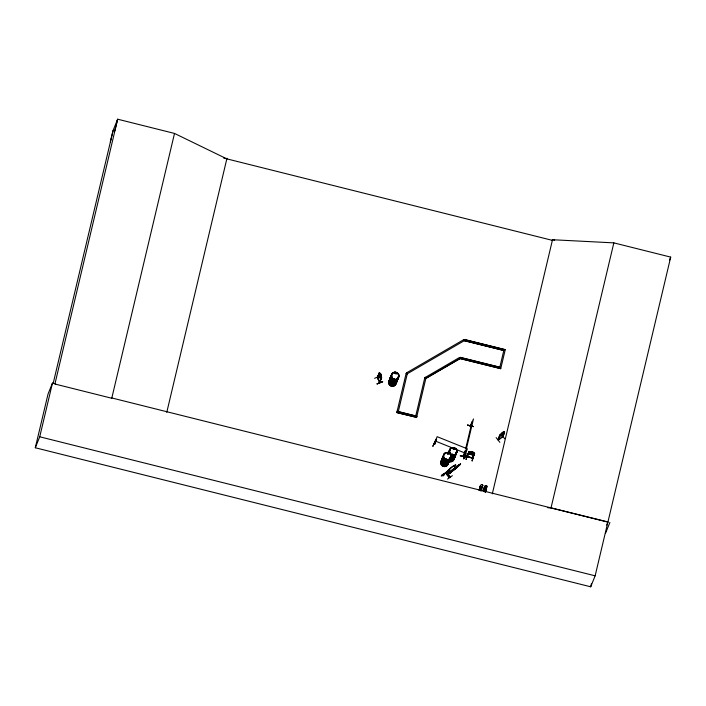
<?xml version="1.0" encoding="UTF-8"?>
<svg xmlns="http://www.w3.org/2000/svg" width="706" height="706" viewBox="0 0 706 706"><rect width="100%" height="100%" fill="white"/><g stroke="black" fill="none" stroke-linecap="round" stroke-linejoin="round"><path stroke-width="1.06" d="M463.26 456.085L465.316 451.461L464.989 451.919M470.337 426.371L473.461 418.949L466.269 449.307L463.277 456.155M498.621 439.538C497.606 441.391 498.471 435.178 501.489 433.819M502.725 436.255L502.381 436.776M502.857 436.449L502.345 436.952L504.455 431.728M449.687 472.146L457.329 466.181M449.643 473.364C450.728 469.746 448.954 475.376 449.634 473.117M379.413 382.317C381.346 383.349 377.454 378.522 377.339 377.498M394.125 378.795L394.636 379.078M394.654 379.113L394.08 378.804M395.51 373.474L396.154 373.112M396.092 373.368L395.739 372.821M396.172 373.218L395.757 373.845L395.201 373.262M446.66 458.865L446.174 459.138L446.677 459.156M448.407 453.667L447.816 452.952L447.277 453.676M452.149 454.249L452.661 454.523M452.105 454.258L452.661 454.108L452.528 454.602M453.42 448.478L453.905 449.051L453.949 448.363M454.196 448.672L453.932 449.272L453.252 448.848M484.722 486.363L484.581 488.04L485.904 488.358L486.999 486.911M467.575 425.136L473.523 426.556M479.127 490.423L480.009 486.284L480.671 486.452M479.339 490.476L480.257 486.09L479.471 490.502L480.707 486.452L479.762 490.573M481.933 484.475L480.504 485.393M480.724 490.794L481.607 486.655M480.857 490.802L481.774 486.655M482.083 486.522L481.36 490.952L481.986 486.752M482.939 485.569L482.419 484.607M482.675 484.925L482.507 485.322M480.521 485.313L480.389 486.99L481.713 487.308L482.569 485.887L481.73 487.228L480.407 486.911M483.319 491.473C482.392 485.066 489.073 486.681 485.552 492.003M483.46 491.482L484.607 487.175L483.575 491.535M483.707 491.561L484.748 487.44M484.898 486.487L485.684 485.507M485.79 487.369L485.075 487.458M484.678 486.134L485.401 485.975M485.384 486.055L485.56 485.578M485.322 487.572L485.357 487.272M484.916 491.844L486.072 487.784M485.048 491.853L486.205 487.811M485.163 491.905L486.107 487.784M485.296 491.941L486.275 487.572L485.437 491.941M486.955 486.496L487.149 486.928M486.743 485.719L486.708 486.372M460.338 455.688L466.304 457.038L460.277 455.952M467.557 425.197L473.488 426.645L467.601 425.074M463.348 455.626L463.215 456.314L463.621 455.626M463.445 456.35L463.542 455.847M470.293 426.477L470.399 425.842M463.498 456.314L465.104 451.408M470.549 426.539L470.69 425.789M472.182 421.57L470.328 426M465.925 459.403L467.557 453.693L466.225 459.491M472.72 457.894L466.966 456.385M468.687 452.37L469.269 452.299L468.687 452.37L466.966 456.826L472.72 458.168L474.538 453.579L474.008 453.455L472.137 458.062L472.896 457.823M473.532 455.158L472.146 460.939L473.788 455.308M473.549 455.246L472.199 460.85M474.008 453.455L474.494 453.781M111.777 397.946L607.866 522.131L595.14 575.822L590.71 586.801L35.3 447.763L48.026 394.072L52.456 383.102L55.633 383.896M35.3 447.763L39.73 436.793L52.456 383.102M53.171 383.429L113.128 130.407L117.655 119.199L174.506 133.434L111.76 398.246L54.909 384.02L117.655 119.199M166.766 412.366L226.979 158.241M396.834 412.569L416.619 417.37L396.834 412.569L406.144 373.386L407.3 373.677L398.308 411.616M424.73 378.037L425.824 378.46L460.083 358.613L459.509 357.492L460.083 358.613L500.748 368.647L460.135 358.48L425.877 378.328L424.73 378.037L415.737 415.975M416.566 417.511L425.877 378.328L425.25 377.339L425.877 378.328M460.083 358.613L460.4 357.368L499.857 367.252L460.347 357.51M464.636 339.507L464.319 340.751L503.828 350.494L464.372 340.619L463.745 339.63L406.612 372.821L407.238 373.809L464.372 340.619L464.636 339.507L505.249 349.673L500.695 368.779M460.135 358.48L460.4 357.368M464.495 453.693L465.245 450.552M465.739 448.46L471.687 423.344M468.219 453.252L468.722 453.949L473.232 455.105L474.061 454.655L473.188 455.07L468.687 453.896M474.07 452.864L474.635 453.27L468.819 451.743M470.831 452.105L471.061 451.496L473.002 451.981L472.782 452.528M223.643 158.065L552.366 240.358L552.436 239.713L554.642 240.269M492.303 493.856L552.516 239.731L613.849 242.873L670.7 257.108L607.945 521.928L606.666 525.096M547.732 507.72L551.015 507.896L613.849 242.873M590.71 586.801L591.46 583.641M110.321 141.897L113.128 130.407M114.716 131.016L117.531 119.517M552.366 240.358L552.516 239.731M395.166 373.13L396.137 372.874M447.463 453.579L448.266 453.57M453.19 448.584L454.161 448.319M453.411 448.637L453.976 448.328M435.293 441.003L432.813 446.404L435.196 441.056M434.931 443.809L434.164 443.906L434.834 443.703M436.582 439.556L436.07 439.353L436.582 439.556L434.728 444.136L434.296 443.562M465.775 451.302L466.216 451.69L465.775 451.302L463.868 455.855L464.53 455.847M455.52 449.175L465.925 453.42L463.78 458.856L465.695 453.314M463.551 458.75L465.66 453.208M174.506 133.434L226.838 158.868M374.595 378.319L380.093 375.971M377.516 377.295L377.586 377.975L379.316 372.962L377.383 377.207M377.542 377.357L379.501 372.503L381.717 377.922M379.122 373.042L377.507 377.939L377.357 377.286L379.678 382.793L381.434 377.834L381.452 378.398M380.305 374.259L380.56 373.615L381.337 375.415L380.207 378.072M379.493 376.36L380.578 373.695M380.516 373.712L381.24 375.398L380.984 378.001L379.713 375.857L379.907 373.509L380.349 374.118M379.422 382.264L381.24 377.904M381.434 377.834L379.466 382.299M406.144 373.386L407.238 373.809L406.612 372.821M463.745 339.63L464.372 340.619M443.624 474.644L448.028 470.567M443.747 474.714L443.147 474.026L443.553 474.803M446.183 472.438L450.154 476.991M448.575 470.558L446.695 472.032M448.231 470.77C428.365 485.604 458.106 463.665 447.525 471.643M449.104 471.846L447.533 474.953L449.21 471.899M448.795 472.429C450.852 469.737 446.439 477.088 448.266 474.909M447.931 475.332L449.343 472.252M447.798 475.279L449.36 472.34M448.257 475.085L449.316 472.023M449.722 472.34L449.457 472.905L455.82 467.557L454.708 468.246M447.507 479.083L452.37 475.676M451.355 470.717L450.843 472.058L451.302 471.829M451.752 470.752C449.934 473.135 458.017 466.163 453.667 469.305C459.597 464.31 448.098 473.135 452.987 469.834L451.496 471.202L454.602 468.519M453.102 469.516L452.581 470.778L454.638 468.104L453.146 469.49M470.478 426.583L472.27 422.135M455.644 467.699L455.441 468.202L458.626 465.333L457.056 466.878C461.998 463.463 450.446 472.464 456.367 467.416L455.017 468.281L458.468 465.466L449.678 472.367M504.04 349.523L499.539 368.497M456.941 467.266L457.462 465.925L455.396 468.616M456.932 467.654L449.113 473.638L458.697 465.898L449.122 473.62L449.731 471.97M505.249 349.673L464.574 339.648M458.688 465.986L459.244 464.689L458.697 464.927M434.825 444.021L434.225 443.959L437.146 436.687L467.363 448.839L464.424 456.129L464.151 455.494M468.881 451.769L466.931 456.782M467.443 456.941L469.269 452.299M471.114 451.531L470.417 453.261L472.235 453.711L472.932 451.99M472.782 458.185L474.644 453.208M498.551 439.785L500.201 435.143L498.127 440.014L502.848 436.582L504.437 432.028L502.328 436.511M500.898 434.102L504.728 438.761M502.999 432.743L503.237 432.09L501.666 433.228L501.013 434.94L502.893 432.866M480.115 487.325L481.783 487.722M503.175 432.143L502.963 432.69L503.669 432.293L503.263 433.307L500.227 435.505L501.498 433.749M499.874 442.327L496.133 437.605M504.102 431.94C506.546 433.396 497.633 441.709 498.462 439.326M551.015 507.896L607.945 521.928M669.482 260.135L670.7 257.108M605.519 533.295L609.922 522.414M448.213 475.032L448.001 474.591M447.56 453.19L447.692 453.773M447.948 453.861L448.213 453.27M445.627 472.861L449.545 477.468L445.601 472.888M380.269 374.401L381.011 376.095M451.249 471.149L451.866 470.478M458.829 465.625L460.4 464.407L454.214 469.163L455.749 467.434M445.415 473.038L449.343 477.635M448.133 470.946L448.028 471.043A4.28 0.6 -40.3 0 1 451.655 467.363A4.28 0.6 -40.3 0 1 454.443 465.96L453.799 466.463L455.794 464.892L455.149 465.404A5.127 0.715 -40.3 0 0 451.805 467.081A5.127 0.715 -40.3 0 0 447.348 471.529M447.41 471.626L448.769 470.602M449.042 471.705L448.592 472.252L449.387 471.837M449.281 471.714L448.637 472.208M450.172 471.626L449.934 472.182M449.475 472.217L448.945 472.667C448.557 470.399 446.492 476.268 447.904 474.6M449.713 472.155L458.768 464.945L451.31 470.752M458.997 465.069L460.621 463.868L458.591 465.201M444.833 462.757L445.345 462.774M500.201 435.143L499.777 435.461L500.333 435.302M504.569 432.187L504.005 432.346M503.281 432.143L501.666 433.228M503.06 432.681L504.128 431.904L499.804 435.099M499.583 435.602L504.305 432.196M466.993 456.623L472.773 458.062M456.05 466.993L457.506 465.969M452.546 470.734L454.046 469.755M425.197 377.472L459.509 357.492M434.234 443.721L434.755 443.897M447.383 453.773L448.133 453.967M504.058 431.887L504.516 431.684M379.943 382.555L377.542 377.728M377.048 383.949L382.59 381.734M379.44 372.565L379.846 373.033M378.848 374.021L381.161 379.422M482.789 485.94L482.525 485.243M468.81 451.805L469.605 451.752M481.598 484.528L482.401 484.687M485.79 485.578L486.725 485.799M381.24 379.396L380.693 379.343L378.963 375.115M466.948 456.508L467.451 456.738M470.902 452.069L469.852 452.008L469.446 453.014L470.249 453.693L473.205 453.958L473.611 452.952L472.711 452.528M480.698 486.452L480.018 486.293M484.89 487.502L484.21 487.343M463.974 455.935L464.469 455.838M484.598 487.961L485.922 488.278M470.823 452.255L472.641 452.705M468.616 452.237L474.441 453.711M39.73 436.793L595.14 575.822M464.424 455.952L464.027 455.802M435.373 441.073L452.493 447.957M499.274 436.511L503.925 433.131L503.228 434.022M443.553 474.458L444.127 475.173L443.686 474.944M449.025 471.749L449.457 472.261M446.421 472.243L450.349 476.85M379.651 382.784L381.619 377.172M379.881 375.424L380.605 377.101M397.778 377.286A3.804 3.636 22 0 1 393.33 381.805A3.804 3.636 22 0 1 391.398 375.689M397.531 379.254A3.804 3.636 22 0 1 391.989 382.458A3.804 3.636 22 0 1 391.742 376.121M391.777 376.051A3.804 3.636 22 0 0 392.024 382.387A3.804 3.636 22 0 0 397.557 379.184A3.786 3.618 22 0 1 392.024 382.378A3.786 3.618 22 0 1 391.786 376.06M398.44 377.022A3.812 3.645 22 0 1 393.339 380.446A3.812 3.645 22 0 1 391.883 374.471M394.513 373.386A3.812 3.645 22 0 1 396.428 373.862M397.866 377.083A3.812 3.645 22 0 1 395.678 381.496A3.812 3.645 22 0 1 390.877 379.634A3.812 3.645 22 0 1 392.236 374.895M398.422 377.772A3.804 3.636 22 0 1 392.977 380.031A3.804 3.636 22 0 1 391.971 374.277M394.592 373.183A3.804 3.636 22 0 1 396.507 373.668M397.478 379.36A3.795 3.627 22 0 1 391.954 382.564A3.804 3.636 22 0 1 391.698 376.227A3.786 3.618 22 0 0 391.954 382.555A3.804 3.636 22 0 0 397.487 379.36A3.786 3.618 22 0 1 391.954 382.555A3.795 3.627 22 0 1 391.706 376.236M396.384 380.737A3.804 3.636 22 0 1 391.936 385.255A3.804 3.636 22 0 1 390.003 379.14M396.472 380.534A3.812 3.645 22 0 1 394.283 384.946A3.812 3.645 22 0 1 389.483 383.084A3.812 3.645 22 0 1 390.842 378.345M390.347 379.572A3.804 3.636 22 0 0 390.594 385.917A3.804 3.636 22 0 0 396.137 382.705A3.786 3.618 22 0 1 390.63 385.829A3.786 3.618 22 0 1 390.383 379.519M397.151 380.34A3.865 3.698 22 0 1 391.98 383.817A3.865 3.698 22 0 1 390.497 377.763M397.046 380.481A3.812 3.645 22 0 1 391.945 383.905A3.812 3.645 22 0 1 390.489 377.931M397.028 381.222A3.804 3.636 22 0 1 391.583 383.482A3.804 3.636 22 0 1 390.577 377.728M449.951 459.43A3.804 3.636 22 0 1 444.506 461.698A3.804 3.636 22 0 1 443.5 455.944M450.137 458.415A3.865 3.698 22 0 1 444.965 461.883A3.865 3.698 22 0 1 443.483 455.829M449.634 459.544A3.812 3.654 22 0 1 444.524 462.977A3.786 3.618 22 0 1 443.05 457.073A3.812 3.654 22 0 0 444.524 462.977A3.786 3.618 22 0 0 449.572 459.615M450.622 457.206A3.865 3.698 22 0 1 444.992 460.462A3.865 3.698 22 0 1 444.745 454.02M450.649 457.144A3.865 3.698 22 0 1 445.018 460.4A3.865 3.698 22 0 1 444.771 453.958M447.666 453.57A3.865 3.698 22 0 1 448.601 453.932M448.566 460.903A3.865 3.698 22 0 1 444.048 465.492A3.865 3.698 22 0 1 442.088 459.279A3.812 3.645 22 0 0 443.642 465.157A3.812 3.645 22 0 0 448.742 461.733M448.275 462.915A3.812 3.654 22 0 1 443.165 466.339A3.812 3.654 22 0 1 441.7 460.356A3.786 3.618 22 0 0 443.183 466.287A3.786 3.618 22 0 0 448.248 462.88M449.228 460.656A3.865 3.698 22 0 1 443.597 463.913A3.865 3.698 22 0 1 443.35 457.47A3.865 3.698 22 0 0 443.624 463.851A3.865 3.698 22 0 0 449.254 460.594M449.219 460.524A3.804 3.636 22 0 1 444.136 463.939A3.804 3.636 22 0 1 442.671 457.982M455.811 452.74A3.812 3.645 22 0 1 451.355 457.259M448.839 451.902A3.812 3.645 22 0 1 449.413 451.134M455.917 452.59A3.865 3.698 22 0 1 450.454 456.817M450.199 450.375A3.865 3.698 22 0 0 448.504 452.643A3.812 3.645 22 0 1 450.26 450.349M450.013 457.92A3.812 3.654 22 0 0 455.573 454.699A3.812 3.654 22 0 1 449.987 457.973A3.804 3.636 22 0 0 455.511 454.814A3.786 3.618 22 0 1 449.978 458.009M456.376 451.443A3.865 3.698 22 0 1 450.913 455.661A3.812 3.645 22 0 0 456.464 452.475M449.042 453.42A3.865 3.698 22 0 1 449.899 449.819M452.564 448.707A3.865 3.698 22 0 1 454.505 449.192M455.891 452.537A3.812 3.645 22 0 1 450.507 456.703M448.901 452.528A3.812 3.645 22 0 1 449.907 449.925M455.573 454.629A3.786 3.618 22 0 1 450.049 457.832M454.496 456.102A3.865 3.698 22 0 1 449.034 460.33M454.982 454.893A3.865 3.698 22 0 1 449.519 459.121M449.113 460.153A3.812 3.645 22 0 0 454.496 455.988A3.865 3.698 22 0 1 449.06 460.268M454.982 454.779A3.804 3.636 22 0 1 450.525 459.288M448.981 452.193A3.812 3.654 22 0 1 449.74 451.611M442.115 474.829L443.059 476.02L442.159 474.803M382.634 381.646L377.013 383.879L382.643 381.681M397.151 411.324L416.884 416.266L397.151 411.324M460.515 463.868L460.312 464.38L460.577 463.816M471.405 451.708L472.57 451.999L471.405 451.708M484.219 488.181L486.196 488.658L484.219 488.181M398.007 377.383L398.184 377.913L398.007 377.383M391.954 377.684A3.804 3.636 22 0 0 398.493 377.639A3.804 3.636 22 0 0 395.007 372.168A3.804 3.636 22 0 0 391.954 377.684A3.795 3.627 22 0 0 398.484 377.639A3.795 3.627 22 0 0 395.007 372.177A3.795 3.627 22 0 0 391.954 377.684M391.909 377.789A3.804 3.636 22 0 0 398.449 377.745A3.804 3.636 22 0 0 394.963 372.274A3.804 3.636 22 0 0 391.909 377.789A3.786 3.618 22 0 0 398.431 377.736A3.786 3.618 22 0 0 394.963 372.291A3.786 3.618 22 0 0 391.918 377.781M444.048 457.929A3.804 3.636 22 0 0 450.596 457.885A3.804 3.636 22 0 0 447.11 452.422A3.804 3.636 22 0 0 444.048 457.929A3.795 3.627 22 0 0 450.587 457.885A3.795 3.627 22 0 0 447.11 452.431A3.795 3.627 22 0 0 444.056 457.929M444.559 462.889A3.812 3.654 22 0 0 449.669 459.456A3.786 3.618 22 0 1 444.577 462.836A3.812 3.654 22 0 1 443.094 456.906A3.786 3.618 22 0 0 444.577 462.836M444.012 458.035A3.804 3.636 22 0 0 450.552 457.991A3.804 3.636 22 0 0 447.066 452.52A3.804 3.636 22 0 0 444.012 458.035A3.786 3.618 22 0 0 450.534 457.982A3.786 3.618 22 0 0 447.066 452.537A3.786 3.618 22 0 0 444.021 458.026M449.96 453.146A3.812 3.654 22 0 0 456.526 453.102A3.812 3.654 22 0 0 453.031 447.613A3.812 3.654 22 0 0 449.96 453.146A3.812 3.654 22 0 0 456.508 453.137A3.812 3.654 22 0 0 453.014 447.648A3.812 3.654 22 0 0 449.943 453.181A3.795 3.627 22 0 0 456.508 453.084A3.795 3.627 22 0 0 453.031 447.63A3.795 3.627 22 0 0 449.978 453.128M449.943 453.234A3.786 3.618 22 0 0 456.464 453.181A3.786 3.618 22 0 0 452.987 447.736A3.786 3.618 22 0 0 449.943 453.234M448.619 461.371A3.812 3.654 22 0 0 454.179 458.15A3.786 3.618 22 0 1 448.654 461.283M449.722 451.681A3.804 3.636 22 0 0 448.963 452.264A3.786 3.618 22 0 1 449.731 451.69"/></g></svg>
